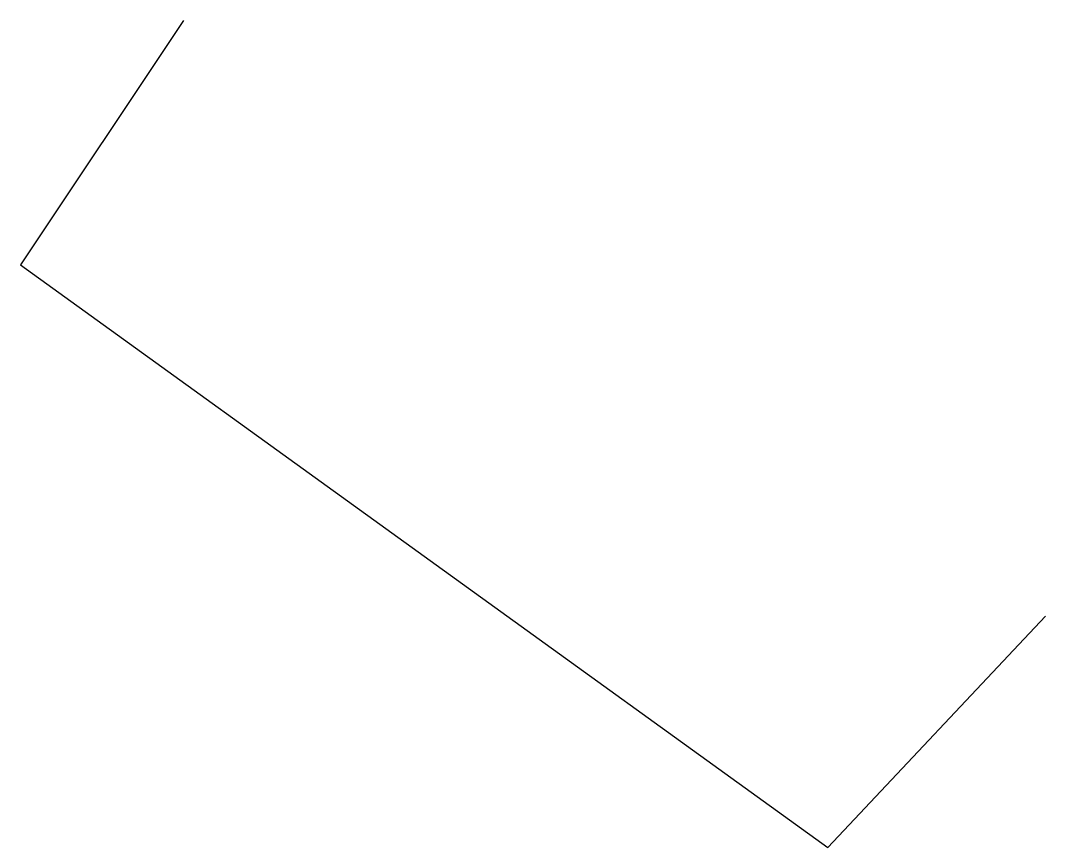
# Model space of a CAD drawing. Header units: millimetres. Extents: x 614561.7 to 614579.4, y 1319557.5 to 1319571.8.
import ezdxf

# ---------------------------------------------------------------- set-up
doc = ezdxf.new("R2010")
doc.units = ezdxf.units.MM

msp = doc.modelspace()

# ---------------------------------------------------------------- linework, layer by layer
msp.add_lwpolyline([(614564.494, 1319571.801), (614561.678, 1319567.577), (614575.631, 1319557.512), (614579.391, 1319561.507)])

doc.saveas('drawing.dxf')
